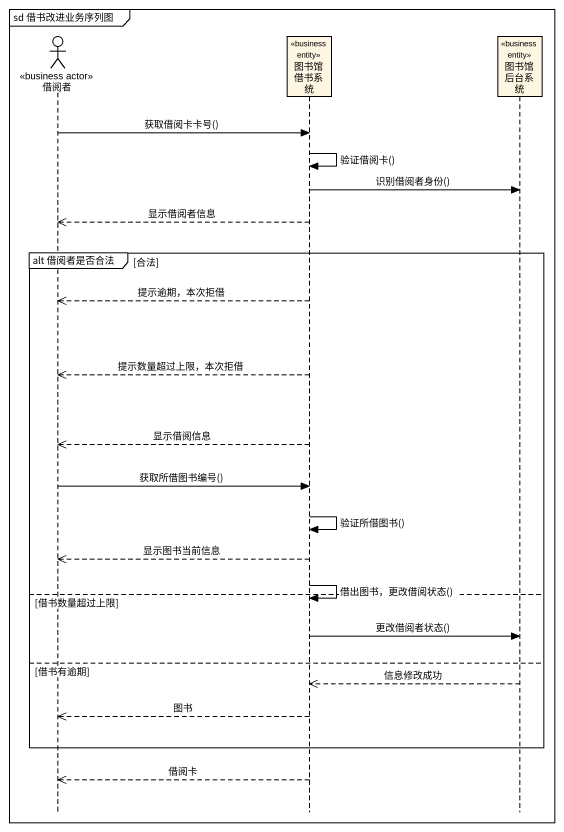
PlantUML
@startuml
mainframe sd 借书改进业务序列图
hide footbox
actor 借阅者 <<business actor>>
participant 图书馆借书系统 <<business entity>>
participant 图书馆后台系统 <<business entity>>

借阅者 -> 图书馆借书系统 : 获取借阅卡卡号()
图书馆借书系统 -> 图书馆借书系统 : 验证借阅卡()
图书馆借书系统 -> 图书馆后台系统 : 识别借阅者身份()
图书馆借书系统 -->> 借阅者 : 显示借阅者信息
group alt 借阅者是否合法 [合法]
  图书馆借书系统 -->> 借阅者 : 提示逾期，本次拒借
  图书馆借书系统 -->> 借阅者 : 提示数量超过上限，本次拒借
  图书馆借书系统 -->> 借阅者 : 显示借阅信息
  借阅者 -> 图书馆借书系统 : 获取所借图书编号()
  图书馆借书系统 -> 图书馆借书系统 : 验证所借图书()
  图书馆借书系统 -->> 借阅者 : 显示图书当前信息
  图书馆借书系统 -> 图书馆借书系统 : 借出图书，更改借阅状态()
else 借书数量超过上限
  图书馆借书系统 -> 图书馆后台系统 : 更改借阅者状态()
else 借书有逾期
  图书馆后台系统 -->> 图书馆借书系统 : 信息修改成功
  图书馆借书系统 -->> 借阅者 : 图书
end
图书馆借书系统 -->> 借阅者 : 借阅卡
@enduml
